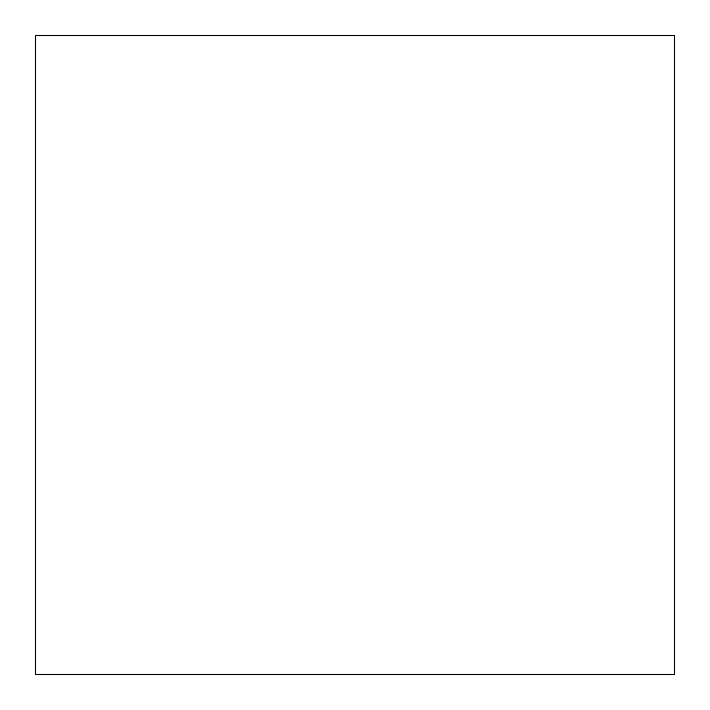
<?xml version="1.0" encoding="UTF-8"?>
<svg xmlns="http://www.w3.org/2000/svg" width="710" height="710" viewBox="0 0 710 710"><rect width="100%" height="100%" fill="white"/><g stroke="black" fill="none" stroke-linecap="round" stroke-linejoin="round"><path stroke-width="1.06" d="M674.5 35.5L35.5 35.5L35.5 674.5L674.5 674.5L674.5 35.5"/></g></svg>
